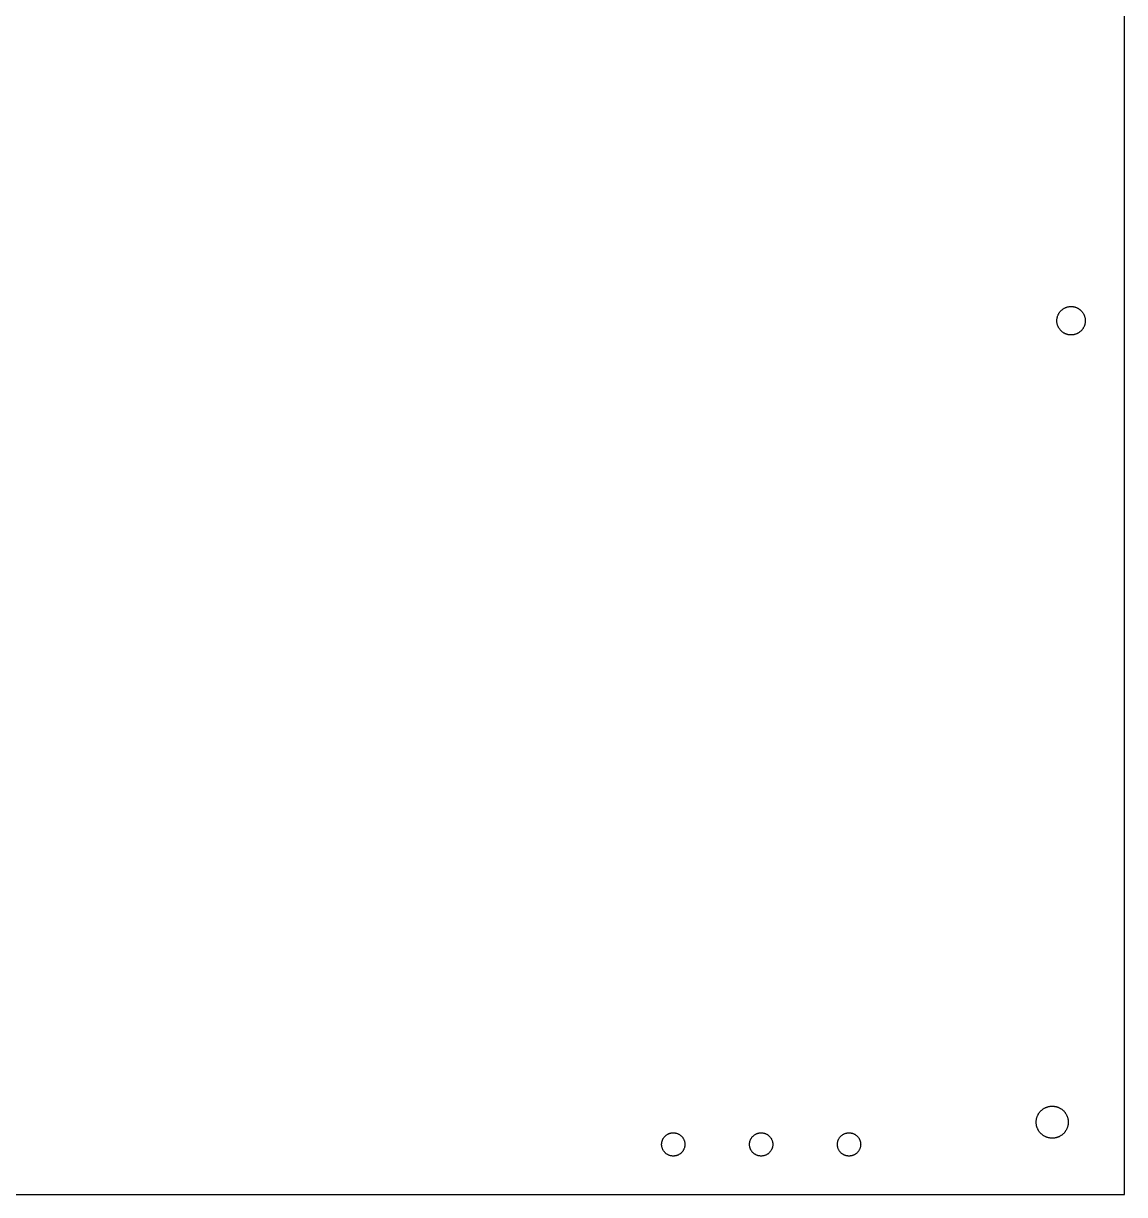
# Model space of a CAD drawing. Extents: x 0 to 426, y 453 to 906.
# Drawn here: x 213 to 426, y 453 to 679.5 of the extents above; entities that cross this region are included whole.
import ezdxf

# ---------------------------------------------------------------- set-up
doc = ezdxf.new("R2010")
doc.units = 0

msp = doc.modelspace()

# ---------------------------------------------------------------- linework, layer by layer
at = {"layer": 'Layer 1'}
for p, q in [((426, 453), (426, 906)), ((413.022, 622.812), (413.053, 622.907)), ((413.053, 622.907), (413.088, 623)), ((413.088, 623), (413.126, 623.093)), ((413.126, 623.093), (413.167, 623.184)), ((413.167, 623.184), (413.212, 623.273)), ((413.212, 623.273), (413.26, 623.361)), ((413.26, 623.361), (413.311, 623.447)), ((413.311, 623.447), (413.365, 623.531)), ((413.365, 623.531), (413.422, 623.613)), ((413.422, 623.613), (413.482, 623.693)), ((413.482, 623.693), (413.545, 623.77)), ((413.545, 623.77), (413.61, 623.845)), ((413.61, 623.845), (413.679, 623.918)), ((413.679, 623.918), (413.688, 623.928)), ((413.688, 623.928), (413.75, 623.989)), ((413.75, 623.989), (413.824, 624.056)), ((413.824, 624.056), (413.899, 624.121)), ((413.899, 624.121), (413.978, 624.184)), ((413.978, 624.184), (414.058, 624.243)), ((414.058, 624.243), (414.14, 624.299)), ((414.14, 624.299), (414.225, 624.352)), ((414.225, 624.352), (414.311, 624.402)), ((414.311, 624.402), (414.399, 624.45)), ((414.399, 624.45), (414.489, 624.493)), ((414.489, 624.493), (414.581, 624.534)), ((414.581, 624.534), (414.673, 624.571)), ((414.673, 624.571), (414.767, 624.605)), ((414.767, 624.605), (414.862, 624.635)), ((414.862, 624.635), (414.958, 624.662)), ((414.958, 624.662), (415.055, 624.685)), ((415.055, 624.685), (415.153, 624.705)), ((415.153, 624.705), (415.252, 624.722)), ((415.252, 624.722), (415.27, 624.724)), ((415.27, 624.724), (415.351, 624.734)), ((415.351, 624.734), (415.378, 624.737)), ((415.378, 624.737), (415.451, 624.743)), ((415.451, 624.743), (415.495, 624.746)), ((415.495, 624.746), (415.55, 624.749)), ((415.55, 624.749), (415.65, 624.75)), ((415.65, 624.75), (415.75, 624.749)), ((415.75, 624.749), (415.85, 624.743)), ((415.85, 624.743), (415.949, 624.734)), ((415.949, 624.734), (416.048, 624.721)), ((416.048, 624.721), (416.147, 624.705)), ((416.147, 624.705), (416.245, 624.685)), ((416.245, 624.685), (416.342, 624.662)), ((416.342, 624.662), (416.361, 624.657)), ((416.361, 624.657), (416.438, 624.635)), ((416.438, 624.635), (416.492, 624.618)), ((416.492, 624.618), (416.533, 624.605)), ((416.533, 624.605), (416.614, 624.576)), ((416.614, 624.576), (416.627, 624.571)), ((416.627, 624.571), (416.72, 624.534)), ((416.72, 624.534), (416.811, 624.493)), ((416.811, 624.493), (416.901, 624.449)), ((416.901, 624.449), (416.989, 624.402)), ((416.989, 624.402), (417.005, 624.393)), ((417.005, 624.393), (417.075, 624.352)), ((417.075, 624.352), (417.16, 624.299)), ((417.16, 624.299), (417.242, 624.243)), ((417.242, 624.243), (417.299, 624.201)), ((417.299, 624.201), (417.323, 624.183)), ((417.323, 624.183), (417.387, 624.132)), ((417.387, 624.132), (417.401, 624.121)), ((417.401, 624.121), (417.477, 624.056)), ((417.477, 624.056), (417.55, 623.989)), ((417.55, 623.989), (417.621, 623.918)), ((417.621, 623.918), (417.689, 623.845)), ((417.689, 623.845), (417.755, 623.77)), ((417.755, 623.77), (417.818, 623.692)), ((417.818, 623.692), (417.878, 623.613)), ((417.878, 623.613), (417.935, 623.531)), ((417.935, 623.531), (417.989, 623.447)), ((417.989, 623.447), (418.04, 623.36)), ((418.04, 623.36), (418.088, 623.273)), ((418.088, 623.273), (418.133, 623.184)), ((418.133, 623.184), (418.174, 623.093)), ((418.174, 623.093), (418.212, 623)), ((418.212, 623), (418.222, 622.974)), ((418.222, 622.974), (418.247, 622.907)), ((418.247, 622.907), (418.278, 622.812)), ((412.9, 622.025), (412.902, 622.125)), ((412.901, 621.925), (412.9, 622.025)), ((412.902, 621.888), (412.901, 621.925)), ((412.902, 622.125), (412.909, 622.225)), ((412.905, 621.825), (412.902, 621.888)), ((412.912, 621.744), (412.905, 621.825)), ((412.909, 622.225), (412.919, 622.324)), ((412.913, 621.726), (412.912, 621.744)), ((412.925, 621.627), (412.913, 621.726)), ((412.919, 622.324), (412.932, 622.423)), ((412.94, 621.528), (412.925, 621.627)), ((412.932, 622.423), (412.949, 622.521)), ((412.959, 621.43), (412.94, 621.528)), ((412.949, 622.521), (412.97, 622.619)), ((412.967, 621.396), (412.959, 621.43)), ((412.982, 621.332), (412.967, 621.396)), ((412.97, 622.619), (412.994, 622.716)), ((413.008, 621.236), (412.982, 621.332)), ((412.994, 622.716), (413, 622.735)), ((413, 622.735), (413.022, 622.812)), ((413.037, 621.141), (413.008, 621.236)), ((413.07, 621.046), (413.037, 621.141)), ((413.106, 620.954), (413.07, 621.046)), ((413.146, 620.861), (413.106, 620.954)), ((413.189, 620.771), (413.146, 620.861)), ((413.235, 620.683), (413.189, 620.771)), ((413.285, 620.596), (413.235, 620.683)), ((418.064, 620.683), (418.015, 620.596)), ((418.111, 620.771), (418.064, 620.683)), ((418.153, 620.86), (418.111, 620.771)), ((418.154, 620.861), (418.153, 620.86)), ((418.193, 620.953), (418.154, 620.861)), ((418.23, 621.046), (418.193, 620.953)), ((418.263, 621.14), (418.23, 621.046)), ((418.292, 621.236), (418.263, 621.14)), ((418.278, 622.812), (418.306, 622.716)), ((418.318, 621.332), (418.292, 621.236)), ((418.306, 622.716), (418.33, 622.619)), ((418.341, 621.43), (418.318, 621.332)), ((418.33, 622.619), (418.351, 622.521)), ((418.36, 621.528), (418.341, 621.43)), ((418.351, 622.521), (418.368, 622.423)), ((418.375, 621.626), (418.36, 621.528)), ((418.368, 622.423), (418.381, 622.324)), ((418.387, 621.726), (418.375, 621.626)), ((418.381, 622.324), (418.391, 622.224)), ((418.395, 621.825), (418.387, 621.726)), ((418.391, 622.224), (418.395, 622.173)), ((418.395, 622.173), (418.398, 622.125)), ((418.399, 621.925), (418.395, 621.825)), ((418.398, 622.125), (418.4, 622.025)), ((418.4, 622.025), (418.399, 621.925)), ((413.337, 620.511), (413.285, 620.596)), ((413.393, 620.428), (413.337, 620.511)), ((413.408, 620.407), (413.393, 620.428)), ((413.452, 620.347), (413.408, 620.407)), ((413.513, 620.268), (413.452, 620.347)), ((413.577, 620.192), (413.513, 620.268)), ((413.644, 620.118), (413.577, 620.192)), ((413.714, 620.046), (413.644, 620.118)), ((413.786, 619.977), (413.714, 620.046)), ((413.861, 619.911), (413.786, 619.977)), ((413.865, 619.908), (413.861, 619.911)), ((413.938, 619.847), (413.865, 619.908)), ((414.017, 619.787), (413.938, 619.847)), ((414.099, 619.729), (414.017, 619.787)), ((414.103, 619.726), (414.099, 619.729)), ((414.182, 619.674), (414.103, 619.726)), ((414.268, 619.622), (414.182, 619.674)), ((414.355, 619.574), (414.268, 619.622)), ((414.444, 619.528), (414.355, 619.574)), ((414.534, 619.486), (414.444, 619.528)), ((414.626, 619.447), (414.534, 619.486)), ((414.72, 619.412), (414.626, 619.447)), ((414.814, 619.38), (414.72, 619.412)), ((414.91, 619.351), (414.814, 619.38)), ((415.006, 619.326), (414.91, 619.351)), ((415.104, 619.304), (415.006, 619.326)), ((415.203, 619.286), (415.104, 619.304)), ((415.301, 619.272), (415.203, 619.286)), ((415.401, 619.261), (415.301, 619.272)), ((415.5, 619.254), (415.401, 619.261)), ((415.6, 619.25), (415.5, 619.254)), ((415.7, 619.25), (415.6, 619.25)), ((415.8, 619.254), (415.7, 619.25)), ((415.899, 619.261), (415.8, 619.254)), ((415.999, 619.272), (415.899, 619.261)), ((416.098, 619.286), (415.999, 619.272)), ((416.146, 619.295), (416.098, 619.286)), ((416.196, 619.304), (416.146, 619.295)), ((416.277, 619.322), (416.196, 619.304)), ((416.293, 619.326), (416.277, 619.322)), ((416.39, 619.351), (416.293, 619.326)), ((416.486, 619.38), (416.39, 619.351)), ((416.58, 619.412), (416.486, 619.38)), ((416.673, 619.447), (416.58, 619.412)), ((416.766, 619.486), (416.673, 619.447)), ((416.856, 619.528), (416.766, 619.486)), ((416.881, 619.541), (416.856, 619.528)), ((416.945, 619.574), (416.881, 619.541)), ((416.988, 619.597), (416.945, 619.574)), ((417.032, 619.622), (416.988, 619.597)), ((417.118, 619.674), (417.032, 619.622)), ((417.201, 619.729), (417.118, 619.674)), ((417.246, 619.761), (417.201, 619.729)), ((417.283, 619.786), (417.246, 619.761)), ((417.362, 619.847), (417.283, 619.786)), ((417.439, 619.911), (417.362, 619.847)), ((417.514, 619.977), (417.439, 619.911)), ((417.586, 620.046), (417.514, 619.977)), ((417.656, 620.118), (417.586, 620.046)), ((417.684, 620.149), (417.656, 620.118)), ((417.723, 620.192), (417.684, 620.149)), ((417.766, 620.244), (417.723, 620.192)), ((417.787, 620.268), (417.766, 620.244)), ((417.849, 620.347), (417.787, 620.268)), ((417.907, 620.428), (417.849, 620.347)), ((417.947, 620.488), (417.907, 620.428)), ((417.963, 620.511), (417.947, 620.488)), ((418.015, 620.596), (417.963, 620.511)), ((409.493, 468.8217), (409.553, 468.9015)), ((409.553, 468.9015), (409.615, 468.9793)), ((409.615, 468.9793), (409.68, 469.0551)), ((409.68, 469.0551), (409.748, 469.1288)), ((409.748, 469.1288), (409.817, 469.2003)), ((409.817, 469.2003), (409.889, 469.2694)), ((409.889, 469.2694), (409.964, 469.3363)), ((409.964, 469.3363), (410.04, 469.4007)), ((410.04, 469.4007), (410.118, 469.4626)), ((410.118, 469.4626), (410.199, 469.5219)), ((410.199, 469.5219), (410.281, 469.5786)), ((410.281, 469.5786), (410.365, 469.6327)), ((410.365, 469.6327), (410.45, 469.684)), ((410.45, 469.684), (410.538, 469.7325)), ((410.538, 469.7325), (410.626, 469.7782)), ((410.626, 469.7782), (410.717, 469.821)), ((410.717, 469.821), (410.808, 469.8609)), ((410.808, 469.8609), (410.901, 469.8978)), ((410.901, 469.8978), (410.995, 469.9317)), ((410.995, 469.9317), (411.09, 469.9625)), ((411.09, 469.9625), (411.186, 469.9903)), ((411.186, 469.9903), (411.283, 470.015)), ((411.283, 470.015), (411.38, 470.0366)), ((411.38, 470.0366), (411.478, 470.055)), ((411.478, 470.055), (411.577, 470.0702)), ((411.577, 470.0702), (411.676, 470.0822)), ((411.676, 470.0822), (411.776, 470.0911)), ((411.776, 470.0911), (411.875, 470.0967)), ((411.875, 470.0967), (411.975, 470.0991)), ((411.975, 470.0991), (412.075, 470.0983)), ((412.075, 470.0983), (412.175, 470.0943)), ((412.175, 470.0943), (412.274, 470.087)), ((412.274, 470.087), (412.374, 470.0766)), ((412.374, 470.0766), (412.473, 470.063)), ((412.473, 470.063), (412.571, 470.0462)), ((412.571, 470.0462), (412.669, 470.0262)), ((412.669, 470.0262), (412.766, 470.0031)), ((412.766, 470.0031), (412.862, 469.9768)), ((412.862, 469.9768), (412.958, 469.9475)), ((412.958, 469.9475), (413.052, 469.9158)), ((413.052, 469.9158), (413.146, 469.8797)), ((413.146, 469.8797), (413.238, 469.8413)), ((413.238, 469.8413), (413.329, 469.8002)), ((413.329, 469.8002), (413.418, 469.7557)), ((413.418, 469.7557), (413.507, 469.7092)), ((413.507, 469.7092), (413.593, 469.6587)), ((413.593, 469.6587), (413.678, 469.6066)), ((413.678, 469.6066), (413.761, 469.5506)), ((413.761, 469.5506), (413.842, 469.4925)), ((413.842, 469.4925), (413.921, 469.4319)), ((413.921, 469.4319), (413.999, 469.3688)), ((413.999, 469.3688), (414.074, 469.3035)), ((414.074, 469.3035), (414.147, 469.2351)), ((414.147, 469.2351), (414.218, 469.1648)), ((414.218, 469.1648), (414.286, 469.0923)), ((414.286, 469.0923), (414.353, 469.018)), ((414.353, 469.018), (414.417, 468.9411)), ((414.417, 468.9411), (414.478, 468.8623)), ((414.478, 468.8623), (414.536, 468.781)), ((408.901, 467.0499), (408.904, 467.1497)), ((408.901, 466.9501), (408.901, 467.0499)), ((408.904, 466.8503), (408.901, 466.9501)), ((408.904, 467.1497), (408.911, 467.2494)), ((408.911, 466.7506), (408.904, 466.8503)), ((408.911, 467.2494), (408.921, 467.3488)), ((408.921, 466.6512), (408.911, 466.7506)), ((408.921, 467.3488), (408.933, 467.4478)), ((408.933, 466.5522), (408.921, 466.6512)), ((408.933, 467.4478), (408.949, 467.5464)), ((408.949, 467.5464), (408.969, 467.6444)), ((408.969, 467.6444), (408.991, 467.7417)), ((408.991, 467.7417), (409.016, 467.8382)), ((409.016, 467.8382), (409.045, 467.9339)), ((409.045, 467.9339), (409.077, 468.0286)), ((409.077, 468.0286), (409.111, 468.1223)), ((409.111, 468.1223), (409.149, 468.2148)), ((409.149, 468.2148), (409.189, 468.306)), ((409.189, 468.306), (409.233, 468.3959)), ((409.233, 468.3959), (409.279, 468.4843)), ((409.279, 468.4843), (409.329, 468.5712)), ((409.329, 468.5712), (409.381, 468.6564)), ((409.381, 468.6564), (409.435, 468.7399)), ((409.435, 468.7399), (409.493, 468.8217)), ((414.536, 468.781), (414.593, 468.6988)), ((414.593, 468.6988), (414.646, 468.6144)), ((414.646, 468.6144), (414.697, 468.5283)), ((414.697, 468.5283), (414.745, 468.4406)), ((414.745, 468.4406), (414.79, 468.3514)), ((414.79, 468.3514), (414.832, 468.2608)), ((414.832, 468.2608), (414.871, 468.169)), ((414.871, 468.169), (414.907, 468.0756)), ((414.907, 468.0756), (414.94, 467.9816)), ((414.94, 467.9816), (414.97, 467.8864)), ((414.97, 467.8864), (414.997, 467.7903)), ((414.997, 467.7903), (415.021, 467.6933)), ((415.021, 467.6933), (415.042, 467.5956)), ((415.042, 467.5956), (415.06, 467.4973)), ((415.06, 467.4973), (415.074, 467.3984)), ((415.074, 466.6016), (415.06, 466.5027)), ((415.074, 467.3984), (415.085, 467.2992)), ((415.085, 466.7008), (415.074, 466.6016)), ((415.085, 467.2992), (415.093, 467.1996)), ((415.093, 466.8004), (415.085, 466.7008)), ((415.093, 467.1996), (415.098, 467.0999)), ((415.098, 466.9001), (415.093, 466.8004)), ((415.098, 467.0999), (415.1, 467)), ((415.1, 467), (415.098, 466.9001)), ((337.126, 464.3089), (337.199, 464.3769)), ((337.199, 464.3769), (337.275, 464.4417)), ((337.275, 464.4417), (337.353, 464.5032)), ((337.353, 464.5032), (337.434, 464.5608)), ((337.434, 464.5608), (337.518, 464.6152)), ((337.518, 464.6152), (337.604, 464.6655)), ((337.604, 464.6655), (337.692, 464.7119)), ((337.692, 464.7119), (337.782, 464.7547)), ((337.782, 464.7547), (337.873, 464.7932)), ((337.873, 464.7932), (337.967, 464.8278)), ((337.967, 464.8278), (338.062, 464.8582)), ((338.062, 464.8582), (338.158, 464.8842)), ((338.158, 464.8842), (338.255, 464.9061)), ((338.255, 464.9061), (338.29, 464.9123)), ((338.29, 464.9123), (338.353, 464.9236)), ((338.353, 464.9236), (338.452, 464.9368)), ((338.452, 464.9368), (338.519, 464.9428)), ((338.519, 464.9428), (338.551, 464.9456)), ((338.551, 464.9456), (338.651, 464.95)), ((338.651, 464.95), (338.75, 464.95)), ((338.75, 464.95), (338.849, 464.9456)), ((338.849, 464.9456), (338.949, 464.9367)), ((338.949, 464.9367), (339.047, 464.9236)), ((339.047, 464.9236), (339.145, 464.9061)), ((339.145, 464.9061), (339.243, 464.8841)), ((339.243, 464.8841), (339.248, 464.8827)), ((339.248, 464.8827), (339.339, 464.8581)), ((339.339, 464.8581), (339.433, 464.8278)), ((339.433, 464.8278), (339.527, 464.7932)), ((339.527, 464.7932), (339.619, 464.7545)), ((339.619, 464.7545), (339.708, 464.712)), ((339.708, 464.712), (339.796, 464.6654)), ((339.796, 464.6654), (339.882, 464.6149)), ((339.882, 464.6149), (339.944, 464.575)), ((339.944, 464.575), (339.966, 464.5608)), ((339.966, 464.5608), (340.047, 464.5028)), ((340.047, 464.5028), (340.062, 464.4912)), ((340.062, 464.4912), (340.125, 464.4416)), ((340.125, 464.4416), (340.201, 464.377)), ((340.201, 464.377), (340.274, 464.3087)), ((354.126, 464.3089), (354.199, 464.3769)), ((354.199, 464.3769), (354.275, 464.4417)), ((354.275, 464.4417), (354.353, 464.5032)), ((354.353, 464.5032), (354.434, 464.5608)), ((354.434, 464.5608), (354.518, 464.6152)), ((354.518, 464.6152), (354.604, 464.6655)), ((354.604, 464.6655), (354.692, 464.7119)), ((354.692, 464.7119), (354.782, 464.7547)), ((354.782, 464.7547), (354.873, 464.7932)), ((354.873, 464.7932), (354.967, 464.8278)), ((354.967, 464.8278), (355.062, 464.8582)), ((355.062, 464.8582), (355.158, 464.8842)), ((355.158, 464.8842), (355.255, 464.9061)), ((355.255, 464.9061), (355.29, 464.9123)), ((355.29, 464.9123), (355.353, 464.9236)), ((355.353, 464.9236), (355.452, 464.9368)), ((355.452, 464.9368), (355.551, 464.9456)), ((355.551, 464.9456), (355.589, 464.9473)), ((355.589, 464.9473), (355.65, 464.95)), ((355.65, 464.95), (355.75, 464.95)), ((355.75, 464.95), (355.849, 464.9456)), ((355.849, 464.9456), (355.948, 464.9368)), ((355.948, 464.9368), (356.047, 464.9236)), ((356.047, 464.9236), (356.145, 464.906)), ((356.145, 464.906), (356.242, 464.8843)), ((356.242, 464.8843), (356.339, 464.858)), ((356.339, 464.858), (356.433, 464.8278)), ((356.433, 464.8278), (356.527, 464.7931)), ((356.527, 464.7931), (356.618, 464.7546)), ((356.618, 464.7546), (356.708, 464.712)), ((356.708, 464.712), (356.796, 464.6654)), ((356.796, 464.6654), (356.882, 464.6149)), ((356.882, 464.6149), (356.906, 464.5996)), ((356.906, 464.5996), (356.966, 464.5606)), ((356.966, 464.5606), (357.047, 464.5031)), ((357.047, 464.5031), (357.125, 464.4416)), ((357.125, 464.4416), (357.148, 464.4227)), ((357.148, 464.4227), (357.201, 464.3767)), ((357.201, 464.3767), (357.274, 464.309)), ((371.126, 464.3089), (371.199, 464.3769)), ((371.199, 464.3769), (371.275, 464.4417)), ((371.275, 464.4417), (371.353, 464.5032)), ((371.353, 464.5032), (371.434, 464.5608)), ((371.434, 464.5608), (371.518, 464.6152)), ((371.518, 464.6152), (371.604, 464.6655)), ((371.604, 464.6655), (371.692, 464.7119)), ((371.692, 464.7119), (371.782, 464.7547)), ((371.782, 464.7547), (371.873, 464.7932)), ((371.873, 464.7932), (371.967, 464.8278)), ((371.967, 464.8278), (372.062, 464.8582)), ((372.062, 464.8582), (372.158, 464.8842)), ((372.158, 464.8842), (372.255, 464.9061)), ((372.255, 464.9061), (372.29, 464.9123)), ((372.29, 464.9123), (372.353, 464.9236)), ((372.353, 464.9236), (372.452, 464.9368)), ((372.452, 464.9368), (372.551, 464.9456)), ((372.551, 464.9456), (372.589, 464.9473)), ((372.589, 464.9473), (372.646, 464.9498)), ((372.646, 464.9498), (372.75, 464.95)), ((372.75, 464.95), (372.849, 464.9456)), ((372.849, 464.9456), (372.948, 464.9368)), ((372.948, 464.9368), (373.047, 464.9236)), ((373.047, 464.9236), (373.145, 464.906)), ((373.145, 464.906), (373.242, 464.8843)), ((373.242, 464.8843), (373.339, 464.858)), ((373.339, 464.858), (373.433, 464.8278)), ((373.433, 464.8278), (373.527, 464.7931)), ((373.527, 464.7931), (373.618, 464.7546)), ((373.618, 464.7546), (373.708, 464.712)), ((373.708, 464.712), (373.796, 464.6654)), ((373.796, 464.6654), (373.882, 464.6149)), ((373.882, 464.6149), (373.906, 464.5996)), ((373.906, 464.5996), (373.966, 464.5606)), ((373.966, 464.5606), (374.047, 464.5031)), ((374.047, 464.5031), (374.125, 464.4416)), ((374.125, 464.4416), (374.148, 464.4227)), ((374.148, 464.4227), (374.201, 464.3767)), ((374.201, 464.3767), (374.274, 464.309)), ((408.949, 466.4535), (408.933, 466.5522)), ((408.969, 466.3556), (408.949, 466.4535)), ((408.99, 466.2581), (408.969, 466.3556)), ((409.016, 466.1618), (408.99, 466.2581)), ((409.044, 466.0659), (409.016, 466.1618)), ((409.077, 465.9714), (409.044, 466.0659)), ((409.111, 465.8777), (409.077, 465.9714)), ((409.148, 465.7849), (409.111, 465.8777)), ((409.189, 465.6937), (409.148, 465.7849)), ((409.232, 465.6038), (409.189, 465.6937)), ((409.279, 465.5154), (409.232, 465.6038)), ((409.329, 465.4288), (409.279, 465.5154)), ((409.38, 465.3432), (409.329, 465.4288)), ((409.435, 465.2601), (409.38, 465.3432)), ((409.492, 465.1779), (409.435, 465.2601)), ((409.553, 465.0985), (409.492, 465.1779)), ((409.615, 465.0202), (409.553, 465.0985)), ((409.68, 464.9444), (409.615, 465.0202)), ((409.748, 464.8712), (409.68, 464.9444)), ((409.817, 464.7992), (409.748, 464.8712)), ((409.889, 464.73), (409.817, 464.7992)), ((409.964, 464.6637), (409.889, 464.73)), ((410.039, 464.5988), (409.964, 464.6637)), ((410.118, 464.5369), (410.039, 464.5988)), ((410.199, 464.4781), (410.118, 464.5369)), ((410.28, 464.4208), (410.199, 464.4781)), ((410.364, 464.3667), (410.28, 464.4208)), ((410.45, 464.3154), (410.364, 464.3667)), ((413.593, 464.3407), (413.507, 464.2908)), ((413.678, 464.3934), (413.593, 464.3407)), ((413.761, 464.4488), (413.678, 464.3934)), ((413.842, 464.5069), (413.761, 464.4488)), ((413.922, 464.5675), (413.842, 464.5069)), ((413.999, 464.6307), (413.922, 464.5675)), ((414.074, 464.6963), (413.999, 464.6307)), ((414.147, 464.7643), (414.074, 464.6963)), ((414.218, 464.8347), (414.147, 464.7643)), ((414.287, 464.9073), (414.218, 464.8347)), ((414.353, 464.982), (414.287, 464.9073)), ((414.417, 465.0589), (414.353, 464.982)), ((414.478, 465.1377), (414.417, 465.0589)), ((414.537, 465.2186), (414.478, 465.1377)), ((414.593, 465.3012), (414.537, 465.2186)), ((414.646, 465.3856), (414.593, 465.3012)), ((414.697, 465.4717), (414.646, 465.3856)), ((414.745, 465.5594), (414.697, 465.4717)), ((414.79, 465.6486), (414.745, 465.5594)), ((414.832, 465.7392), (414.79, 465.6486)), ((414.871, 465.831), (414.832, 465.7392)), ((414.907, 465.9241), (414.871, 465.831)), ((414.94, 466.0184), (414.907, 465.9241)), ((414.97, 466.1136), (414.94, 466.0184)), ((414.997, 466.2097), (414.97, 466.1136)), ((415.021, 466.3067), (414.997, 466.2097)), ((415.042, 466.4044), (415.021, 466.3067)), ((415.06, 466.5027), (415.042, 466.4044)), ((336.449, 462.70017), (336.452, 462.79943)), ((336.452, 462.60045), (336.449, 462.70017)), ((336.452, 462.79943), (336.458, 462.8989)), ((336.455, 462.55023), (336.452, 462.60045)), ((336.458, 462.50127), (336.455, 462.55023)), ((336.458, 462.8989), (336.469, 462.99821)), ((336.469, 462.40202), (336.458, 462.50127)), ((336.469, 462.99821), (336.485, 463.0963)), ((336.485, 462.30364), (336.469, 462.40202)), ((336.485, 463.0963), (336.504, 463.1942)), ((336.504, 462.20648), (336.485, 462.30364)), ((336.504, 463.1942), (336.528, 463.2906)), ((336.528, 462.1095), (336.504, 462.20648)), ((336.528, 463.2906), (336.536, 463.3176)), ((336.557, 462.01402), (336.528, 462.1095)), ((336.536, 463.3176), (336.557, 463.3863)), ((336.557, 463.3863), (336.589, 463.48)), ((336.589, 463.48), (336.626, 463.5727)), ((336.626, 463.5727), (336.666, 463.6639)), ((336.666, 463.6639), (336.675, 463.681)), ((336.675, 463.681), (336.711, 463.7527)), ((336.711, 463.7527), (336.76, 463.8399)), ((336.76, 463.8399), (336.812, 463.9243)), ((336.812, 463.9243), (336.868, 464.007)), ((336.868, 464.007), (336.927, 464.0864)), ((336.927, 464.0864), (336.99, 464.1634)), ((336.99, 464.1634), (337.057, 464.2379)), ((337.057, 464.2379), (337.126, 464.3089)), ((340.274, 464.3087), (340.343, 464.2378)), ((340.343, 464.2378), (340.41, 464.1635)), ((340.41, 464.1635), (340.473, 464.0863)), ((340.473, 464.0863), (340.5, 464.0494)), ((340.5, 464.0494), (340.532, 464.0067)), ((340.532, 464.0067), (340.589, 463.9241)), ((340.589, 463.9241), (340.641, 463.8397)), ((340.641, 463.8397), (340.689, 463.7523)), ((340.689, 463.7523), (340.734, 463.6637)), ((340.734, 463.6637), (340.775, 463.5724)), ((340.775, 463.5724), (340.811, 463.4801)), ((340.811, 463.4801), (340.843, 463.386)), ((340.843, 463.386), (340.872, 463.2905)), ((340.872, 462.1095), (340.843, 462.01369)), ((340.872, 463.2905), (340.896, 463.1935)), ((340.896, 462.20614), (340.872, 462.1095)), ((340.896, 463.1935), (340.915, 463.0964)), ((340.906, 462.25678), (340.896, 462.20614)), ((340.915, 462.30357), (340.906, 462.25678)), ((340.915, 463.0964), (340.931, 462.99798)), ((340.931, 462.40225), (340.915, 462.30357)), ((340.931, 462.99798), (340.942, 462.89873)), ((340.942, 462.50093), (340.931, 462.40225)), ((340.942, 462.89873), (340.945, 462.84977)), ((340.948, 462.60057), (340.942, 462.50093)), ((340.945, 462.84977), (340.948, 462.79955)), ((340.948, 462.79955), (340.951, 462.69983)), ((340.951, 462.69983), (340.948, 462.60057)), ((353.449, 462.70017), (353.452, 462.79943)), ((353.452, 462.60045), (353.449, 462.70017)), ((353.452, 462.79943), (353.458, 462.8989)), ((353.455, 462.55023), (353.452, 462.60045)), ((353.458, 462.50127), (353.455, 462.55023)), ((353.458, 462.8989), (353.469, 462.99821)), ((353.469, 462.40202), (353.458, 462.50127)), ((353.469, 462.99821), (353.485, 463.0963)), ((353.485, 462.30364), (353.469, 462.40202)), ((353.485, 463.0963), (353.504, 463.1942)), ((353.504, 462.20648), (353.485, 462.30364)), ((353.504, 463.1942), (353.528, 463.2906)), ((353.528, 462.1095), (353.504, 462.20648)), ((353.528, 463.2906), (353.536, 463.3176)), ((353.557, 462.01402), (353.528, 462.1095)), ((353.536, 463.3176), (353.557, 463.3863)), ((353.557, 463.3863), (353.589, 463.48)), ((353.589, 463.48), (353.626, 463.5727)), ((353.626, 463.5727), (353.666, 463.6639)), ((353.666, 463.6639), (353.675, 463.681)), ((353.675, 463.681), (353.711, 463.7527)), ((353.711, 463.7527), (353.76, 463.8399)), ((353.76, 463.8399), (353.812, 463.9243)), ((353.812, 463.9243), (353.868, 464.007)), ((353.868, 464.007), (353.927, 464.0864)), ((353.927, 464.0864), (353.99, 464.1634)), ((353.99, 464.1634), (354.057, 464.2379)), ((354.057, 464.2379), (354.126, 464.3089)), ((357.274, 464.309), (357.343, 464.2376)), ((357.343, 464.2376), (357.38, 464.197)), ((357.38, 464.197), (357.41, 464.1634)), ((357.41, 464.1634), (357.445, 464.1205)), ((357.445, 464.1205), (357.473, 464.0864)), ((357.473, 464.0864), (357.532, 464.0067)), ((357.532, 464.0067), (357.589, 463.9241)), ((357.589, 463.9241), (357.607, 463.8935)), ((357.607, 463.8935), (357.641, 463.8397)), ((357.641, 463.8397), (357.689, 463.7528)), ((357.689, 463.7528), (357.734, 463.6635)), ((357.734, 463.6635), (357.774, 463.5728)), ((357.774, 463.5728), (357.811, 463.48)), ((357.811, 463.48), (357.83, 463.4261)), ((357.83, 463.4261), (357.843, 463.386)), ((357.843, 463.386), (357.872, 463.2905)), ((357.872, 462.1095), (357.843, 462.01369)), ((357.872, 463.2905), (357.896, 463.1935)), ((357.896, 462.20614), (357.872, 462.1095)), ((357.896, 463.1935), (357.915, 463.0964)), ((357.906, 462.25678), (357.896, 462.20614)), ((357.915, 462.30357), (357.906, 462.25678)), ((357.915, 463.0964), (357.931, 462.99753)), ((357.931, 462.40225), (357.915, 462.30357)), ((357.931, 462.99753), (357.942, 462.89856)), ((357.942, 462.50093), (357.931, 462.40225)), ((357.942, 462.89856), (357.948, 462.79955)), ((357.948, 462.60057), (357.942, 462.50093)), ((357.948, 462.79955), (357.951, 462.69983)), ((357.951, 462.69983), (357.948, 462.60057)), ((370.449, 462.70017), (370.452, 462.79943)), ((370.452, 462.60045), (370.449, 462.70017)), ((370.452, 462.79943), (370.458, 462.8989)), ((370.455, 462.55069), (370.452, 462.60045)), ((370.458, 462.50127), (370.455, 462.55069)), ((370.458, 462.8989), (370.469, 462.99821)), ((370.469, 462.40202), (370.458, 462.50127)), ((370.469, 462.99821), (370.485, 463.0963)), ((370.485, 462.30364), (370.469, 462.40202)), ((370.485, 463.0963), (370.504, 463.1942)), ((370.504, 462.20648), (370.485, 462.30364)), ((370.504, 463.1942), (370.528, 463.2906)), ((370.528, 462.1095), (370.504, 462.20648)), ((370.528, 463.2906), (370.536, 463.3176)), ((370.557, 462.01402), (370.528, 462.1095)), ((370.536, 463.3176), (370.557, 463.3863)), ((370.557, 463.3863), (370.589, 463.48)), ((370.589, 463.48), (370.626, 463.5727)), ((370.626, 463.5727), (370.666, 463.6639)), ((370.666, 463.6639), (370.675, 463.681)), ((370.675, 463.681), (370.711, 463.7527)), ((370.711, 463.7527), (370.76, 463.8399)), ((370.76, 463.8399), (370.812, 463.9243)), ((370.812, 463.9243), (370.868, 464.007)), ((370.868, 464.007), (370.927, 464.0864)), ((370.927, 464.0864), (370.99, 464.1634)), ((370.99, 464.1634), (371.057, 464.2379)), ((371.057, 464.2379), (371.126, 464.3089)), ((374.274, 464.309), (374.343, 464.2376)), ((374.343, 464.2376), (374.38, 464.197)), ((374.38, 464.197), (374.41, 464.1634)), ((374.41, 464.1634), (374.445, 464.1205)), ((374.445, 464.1205), (374.473, 464.0864)), ((374.473, 464.0864), (374.532, 464.0067)), ((374.532, 464.0067), (374.589, 463.9241)), ((374.589, 463.9241), (374.607, 463.8935)), ((374.607, 463.8935), (374.641, 463.8397)), ((374.641, 463.8397), (374.689, 463.7528)), ((374.689, 463.7528), (374.734, 463.6635)), ((374.734, 463.6635), (374.774, 463.5728)), ((374.774, 463.5728), (374.811, 463.48)), ((374.811, 463.48), (374.83, 463.4261)), ((374.83, 463.4261), (374.843, 463.386)), ((374.843, 463.386), (374.872, 463.2905)), ((374.872, 462.1095), (374.843, 462.01369)), ((374.872, 463.2905), (374.896, 463.1935)), ((374.896, 462.20614), (374.872, 462.1095)), ((374.896, 463.1935), (374.915, 463.0964)), ((374.906, 462.25632), (374.896, 462.20614)), ((374.915, 462.30357), (374.906, 462.25632)), ((374.915, 463.0964), (374.931, 462.99753)), ((374.931, 462.40225), (374.915, 462.30357)), ((374.931, 462.99753), (374.942, 462.89856)), ((374.942, 462.50093), (374.931, 462.40225)), ((374.942, 462.89856), (374.942, 462.8983)), ((374.942, 462.8983), (374.948, 462.79955)), ((374.948, 462.60057), (374.942, 462.50093)), ((374.948, 462.79955), (374.951, 462.69983)), ((374.951, 462.69983), (374.948, 462.60057)), ((410.537, 464.2669), (410.45, 464.3154)), ((410.626, 464.2212), (410.537, 464.2669)), ((410.716, 464.1783), (410.626, 464.2212)), ((410.808, 464.1384), (410.716, 464.1783)), ((410.901, 464.1022), (410.808, 464.1384)), ((410.995, 464.0676), (410.901, 464.1022)), ((411.09, 464.0368), (410.995, 464.0676)), ((411.186, 464.009), (411.09, 464.0368)), ((411.282, 463.9843), (411.186, 464.009)), ((411.38, 463.9627), (411.282, 463.9843)), ((411.478, 463.9443), (411.38, 463.9627)), ((411.577, 463.9291), (411.478, 463.9443)), ((411.676, 463.9171), (411.577, 463.9291)), ((411.775, 463.9082), (411.676, 463.9171)), ((411.875, 463.9026), (411.775, 463.9082)), ((411.975, 463.9002), (411.875, 463.9026)), ((412.075, 463.901), (411.975, 463.9002)), ((412.175, 463.905), (412.075, 463.901)), ((412.274, 463.9122), (412.175, 463.905)), ((412.374, 463.9227), (412.274, 463.9122)), ((412.473, 463.9363), (412.374, 463.9227)), ((412.571, 463.9531), (412.473, 463.9363)), ((412.669, 463.9731), (412.571, 463.9531)), ((412.766, 463.9962), (412.669, 463.9731)), ((412.862, 464.0225), (412.766, 463.9962)), ((412.958, 464.0518), (412.862, 464.0225)), ((413.052, 464.0842), (412.958, 464.0518)), ((413.146, 464.1196), (413.052, 464.0842)), ((413.238, 464.158), (413.146, 464.1196)), ((413.329, 464.1994), (413.238, 464.158)), ((413.418, 464.2436), (413.329, 464.1994)), ((413.507, 464.2908), (413.418, 464.2436)), ((336.589, 461.91988), (336.557, 462.01402)), ((336.625, 461.82759), (336.589, 461.91988)), ((336.666, 461.73626), (336.625, 461.82759)), ((336.711, 461.64751), (336.666, 461.73626)), ((336.736, 461.60307), (336.711, 461.64751)), ((336.759, 461.56044), (336.736, 461.60307)), ((336.812, 461.47562), (336.759, 461.56044)), ((336.867, 461.39361), (336.812, 461.47562)), ((336.927, 461.31355), (336.867, 461.39361)), ((336.99, 461.23676), (336.927, 461.31355)), ((337.057, 461.1623), (336.99, 461.23676)), ((337.126, 461.09104), (337.057, 461.1623)), ((337.199, 461.02329), (337.126, 461.09104)), ((337.252, 460.97735), (337.199, 461.02329)), ((337.275, 460.95845), (337.252, 460.97735)), ((337.353, 460.89694), (337.275, 460.95845)), ((337.434, 460.83937), (337.353, 460.89694)), ((337.494, 460.80039), (337.434, 460.83937)), ((337.518, 460.7851), (337.494, 460.80039)), ((337.604, 460.73458), (337.518, 460.7851)), ((337.692, 460.68801), (337.604, 460.73458)), ((337.781, 460.64552), (337.692, 460.68801)), ((337.874, 460.60672), (337.781, 460.64552)), ((337.967, 460.57227), (337.874, 460.60672)), ((338.008, 460.55921), (337.967, 460.57227)), ((338.062, 460.54193), (338.008, 460.55921)), ((338.152, 460.51737), (338.062, 460.54193)), ((338.157, 460.51585), (338.152, 460.51737)), ((338.255, 460.49392), (338.157, 460.51585)), ((338.353, 460.47637), (338.255, 460.49392)), ((338.451, 460.46324), (338.353, 460.47637)), ((338.55, 460.45444), (338.451, 460.46324)), ((338.65, 460.45), (338.55, 460.45444)), ((338.75, 460.45001), (338.65, 460.45)), ((338.753, 460.45014), (338.75, 460.45001)), ((338.849, 460.4544), (338.753, 460.45014)), ((338.944, 460.46278), (338.849, 460.4544)), ((338.948, 460.46318), (338.944, 460.46278)), ((339.047, 460.4764), (338.948, 460.46318)), ((339.103, 460.48639), (339.047, 460.4764)), ((339.145, 460.49386), (339.103, 460.48639)), ((339.242, 460.51577), (339.145, 460.49386)), ((339.338, 460.54191), (339.242, 460.51577)), ((339.433, 460.57214), (339.338, 460.54191)), ((339.526, 460.60664), (339.433, 460.57214)), ((339.619, 460.64542), (339.526, 460.60664)), ((339.708, 460.68799), (339.619, 460.64542)), ((339.794, 460.73346), (339.708, 460.68799)), ((339.796, 460.73442), (339.794, 460.73346)), ((339.882, 460.78507), (339.796, 460.73442)), ((339.966, 460.83899), (339.882, 460.78507)), ((340.047, 460.89705), (339.966, 460.83899)), ((340.125, 460.95812), (340.047, 460.89705)), ((340.201, 461.02309), (340.125, 460.95812)), ((340.234, 461.05359), (340.201, 461.02309)), ((340.274, 461.09097), (340.234, 461.05359)), ((340.343, 461.1623), (340.274, 461.09097)), ((340.409, 461.23623), (340.343, 461.1623)), ((340.473, 461.31364), (340.409, 461.23623)), ((340.532, 461.39305), (340.473, 461.31364)), ((340.588, 461.47575), (340.532, 461.39305)), ((340.641, 461.56009), (340.588, 461.47575)), ((340.689, 461.64734), (340.641, 461.56009)), ((340.734, 461.73605), (340.689, 461.64734)), ((340.774, 461.82695), (340.734, 461.73605)), ((340.811, 461.91999), (340.774, 461.82695)), ((340.843, 462.01369), (340.811, 461.91999)), ((353.589, 461.91988), (353.557, 462.01402)), ((353.625, 461.82759), (353.589, 461.91988)), ((353.666, 461.73626), (353.625, 461.82759)), ((353.711, 461.64751), (353.666, 461.73626)), ((353.736, 461.60307), (353.711, 461.64751)), ((353.759, 461.56044), (353.736, 461.60307)), ((353.812, 461.47562), (353.759, 461.56044)), ((353.867, 461.39361), (353.812, 461.47562)), ((353.927, 461.31355), (353.867, 461.39361)), ((353.99, 461.23676), (353.927, 461.31355)), ((354.057, 461.1623), (353.99, 461.23676)), ((354.126, 461.09104), (354.057, 461.1623)), ((354.199, 461.02329), (354.126, 461.09104)), ((354.252, 460.97735), (354.199, 461.02329)), ((354.275, 460.95845), (354.252, 460.97735)), ((354.353, 460.89694), (354.275, 460.95845)), ((354.434, 460.83937), (354.353, 460.89694)), ((354.494, 460.80039), (354.434, 460.83937)), ((354.518, 460.7851), (354.494, 460.80039)), ((354.604, 460.73458), (354.518, 460.7851)), ((354.692, 460.68801), (354.604, 460.73458)), ((354.781, 460.64552), (354.692, 460.68801)), ((354.874, 460.60672), (354.781, 460.64552)), ((354.967, 460.57227), (354.874, 460.60672)), ((355.008, 460.55921), (354.967, 460.57227)), ((355.062, 460.54193), (355.008, 460.55921)), ((355.152, 460.51737), (355.062, 460.54193)), ((355.157, 460.51585), (355.152, 460.51737)), ((355.255, 460.49392), (355.157, 460.51585)), ((355.353, 460.47637), (355.255, 460.49392)), ((355.451, 460.46324), (355.353, 460.47637)), ((355.55, 460.45444), (355.451, 460.46324)), ((355.65, 460.45), (355.55, 460.45444)), ((355.75, 460.45001), (355.65, 460.45)), ((355.753, 460.45014), (355.75, 460.45001)), ((355.849, 460.4544), (355.753, 460.45014)), ((355.944, 460.46278), (355.849, 460.4544)), ((355.948, 460.46318), (355.944, 460.46278)), ((356.047, 460.4764), (355.948, 460.46318)), ((356.103, 460.48639), (356.047, 460.4764)), ((356.145, 460.49386), (356.103, 460.48639)), ((356.242, 460.51577), (356.145, 460.49386)), ((356.338, 460.54191), (356.242, 460.51577)), ((356.433, 460.57214), (356.338, 460.54191)), ((356.526, 460.60664), (356.433, 460.57214)), ((356.618, 460.64542), (356.526, 460.60664)), ((356.708, 460.68799), (356.618, 460.64542)), ((356.794, 460.73346), (356.708, 460.68799)), ((356.796, 460.73442), (356.794, 460.73346)), ((356.882, 460.78507), (356.796, 460.73442)), ((356.966, 460.83899), (356.882, 460.78507)), ((357.047, 460.89705), (356.966, 460.83899)), ((357.125, 460.95812), (357.047, 460.89705)), ((357.201, 461.02309), (357.125, 460.95812)), ((357.234, 461.05359), (357.201, 461.02309)), ((357.274, 461.09097), (357.234, 461.05359)), ((357.343, 461.1623), (357.274, 461.09097)), ((357.409, 461.23623), (357.343, 461.1623)), ((357.473, 461.31364), (357.409, 461.23623)), ((357.532, 461.39305), (357.473, 461.31364)), ((357.588, 461.47575), (357.532, 461.39305)), ((357.641, 461.56009), (357.588, 461.47575)), ((357.689, 461.64734), (357.641, 461.56009)), ((357.734, 461.73605), (357.689, 461.64734)), ((357.774, 461.82695), (357.734, 461.73605)), ((357.811, 461.91999), (357.774, 461.82695)), ((357.843, 462.01369), (357.811, 461.91999)), ((370.589, 461.91988), (370.557, 462.01402)), ((370.625, 461.82759), (370.589, 461.91988)), ((370.666, 461.73626), (370.625, 461.82759)), ((370.711, 461.64751), (370.666, 461.73626)), ((370.736, 461.60307), (370.711, 461.64751)), ((370.759, 461.56044), (370.736, 461.60307)), ((370.812, 461.47562), (370.759, 461.56044)), ((370.867, 461.39361), (370.812, 461.47562)), ((370.927, 461.31355), (370.867, 461.39361)), ((370.99, 461.23676), (370.927, 461.31355)), ((371.057, 461.1623), (370.99, 461.23676)), ((371.126, 461.09104), (371.057, 461.1623)), ((371.199, 461.02329), (371.126, 461.09104)), ((371.252, 460.97735), (371.199, 461.02329)), ((371.275, 460.95845), (371.252, 460.97735)), ((371.353, 460.89694), (371.275, 460.95845)), ((371.434, 460.83937), (371.353, 460.89694)), ((371.494, 460.80039), (371.434, 460.83937)), ((371.518, 460.7851), (371.494, 460.80039)), ((371.604, 460.73458), (371.518, 460.7851)), ((371.692, 460.68801), (371.604, 460.73458)), ((371.781, 460.64552), (371.692, 460.68801)), ((371.874, 460.60672), (371.781, 460.64552)), ((371.967, 460.57227), (371.874, 460.60672)), ((372.008, 460.55921), (371.967, 460.57227)), ((372.062, 460.54193), (372.008, 460.55921)), ((372.152, 460.51737), (372.062, 460.54193)), ((372.157, 460.51585), (372.152, 460.51737)), ((372.255, 460.49392), (372.157, 460.51585)), ((372.353, 460.47637), (372.255, 460.49392)), ((372.451, 460.46324), (372.353, 460.47637)), ((372.55, 460.45444), (372.451, 460.46324)), ((372.65, 460.45), (372.55, 460.45444)), ((372.75, 460.45001), (372.65, 460.45)), ((372.753, 460.45014), (372.75, 460.45001)), ((372.849, 460.4544), (372.753, 460.45014)), ((372.944, 460.46278), (372.849, 460.4544)), ((372.948, 460.46318), (372.944, 460.46278)), ((373.047, 460.4764), (372.948, 460.46318)), ((373.103, 460.48639), (373.047, 460.4764)), ((373.145, 460.49386), (373.103, 460.48639)), ((373.242, 460.51577), (373.145, 460.49386)), ((373.338, 460.54191), (373.242, 460.51577)), ((373.433, 460.57214), (373.338, 460.54191)), ((373.526, 460.60664), (373.433, 460.57214)), ((373.618, 460.64542), (373.526, 460.60664)), ((373.708, 460.68799), (373.618, 460.64542)), ((373.794, 460.73346), (373.708, 460.68799)), ((373.796, 460.73442), (373.794, 460.73346)), ((373.882, 460.78507), (373.796, 460.73442)), ((373.966, 460.83899), (373.882, 460.78507)), ((374.047, 460.89705), (373.966, 460.83899)), ((374.125, 460.95812), (374.047, 460.89705)), ((374.201, 461.02309), (374.125, 460.95812)), ((374.234, 461.05359), (374.201, 461.02309)), ((374.274, 461.09097), (374.234, 461.05359)), ((374.343, 461.1623), (374.274, 461.09097)), ((374.409, 461.23623), (374.343, 461.1623)), ((374.473, 461.31364), (374.409, 461.23623)), ((374.532, 461.39305), (374.473, 461.31364)), ((374.588, 461.47575), (374.532, 461.39305)), ((374.641, 461.56009), (374.588, 461.47575)), ((374.689, 461.64734), (374.641, 461.56009)), ((374.734, 461.73605), (374.689, 461.64734)), ((374.774, 461.82695), (374.734, 461.73605)), ((374.811, 461.91999), (374.774, 461.82695)), ((374.843, 462.01369), (374.811, 461.91999)), ((0, 453), (426, 453))]:
    msp.add_line(p, q, dxfattribs=at)

doc.saveas('drawing.dxf')
